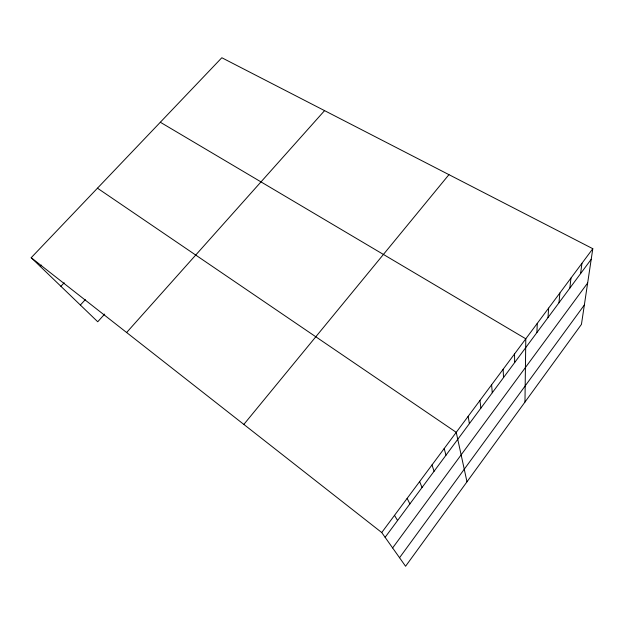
<?xml version="1.0" encoding="UTF-8"?>
<svg xmlns="http://www.w3.org/2000/svg" width="624" height="624" viewBox="0 0 624 624"><rect width="100%" height="100%" fill="white"/><g stroke="black" fill="none" stroke-linecap="round" stroke-linejoin="round"><path stroke-width="0.94" d="M524.971 402.043L525.798 338.809L160.329 122.249M536.905 332.553L537.28 323.365M548.005 317.577L548.636 308.1M558.987 302.765L559.861 292.999M569.845 288.116L570.96 278.07M580.585 273.624L581.942 263.305M592.8 248.703L581.443 324.379L405.577 566.257L381.732 532.537L31.2 257.696L221.824 57.743L592.8 248.703L381.732 532.537M399.547 557.723L584.353 304.988M392.629 547.942L587.66 282.968M385.117 537.319L591.209 259.288M243.836 424.414L448.945 174.658M126.625 332.514L324.566 110.635M104.707 314.075L97.734 321.766L31.2 257.696M80.363 305.035L85.348 299.614M60.91 286.299L64.186 282.781M40.303 266.464L41.605 265.091M97.461 188.191L456.238 432.346L466.986 481.806M394.516 515.346L397.574 520.517M407.144 498.358L409.882 503.911M419.632 481.564L422.05 487.492M431.98 464.974L434.086 471.253M444.179 448.562L445.988 455.2M468.156 416.317L469.388 423.634M479.95 400.46L480.893 408.112M491.603 384.79L492.274 392.753M503.131 369.291L503.537 377.575M514.527 353.964L514.667 362.552"/></g></svg>
